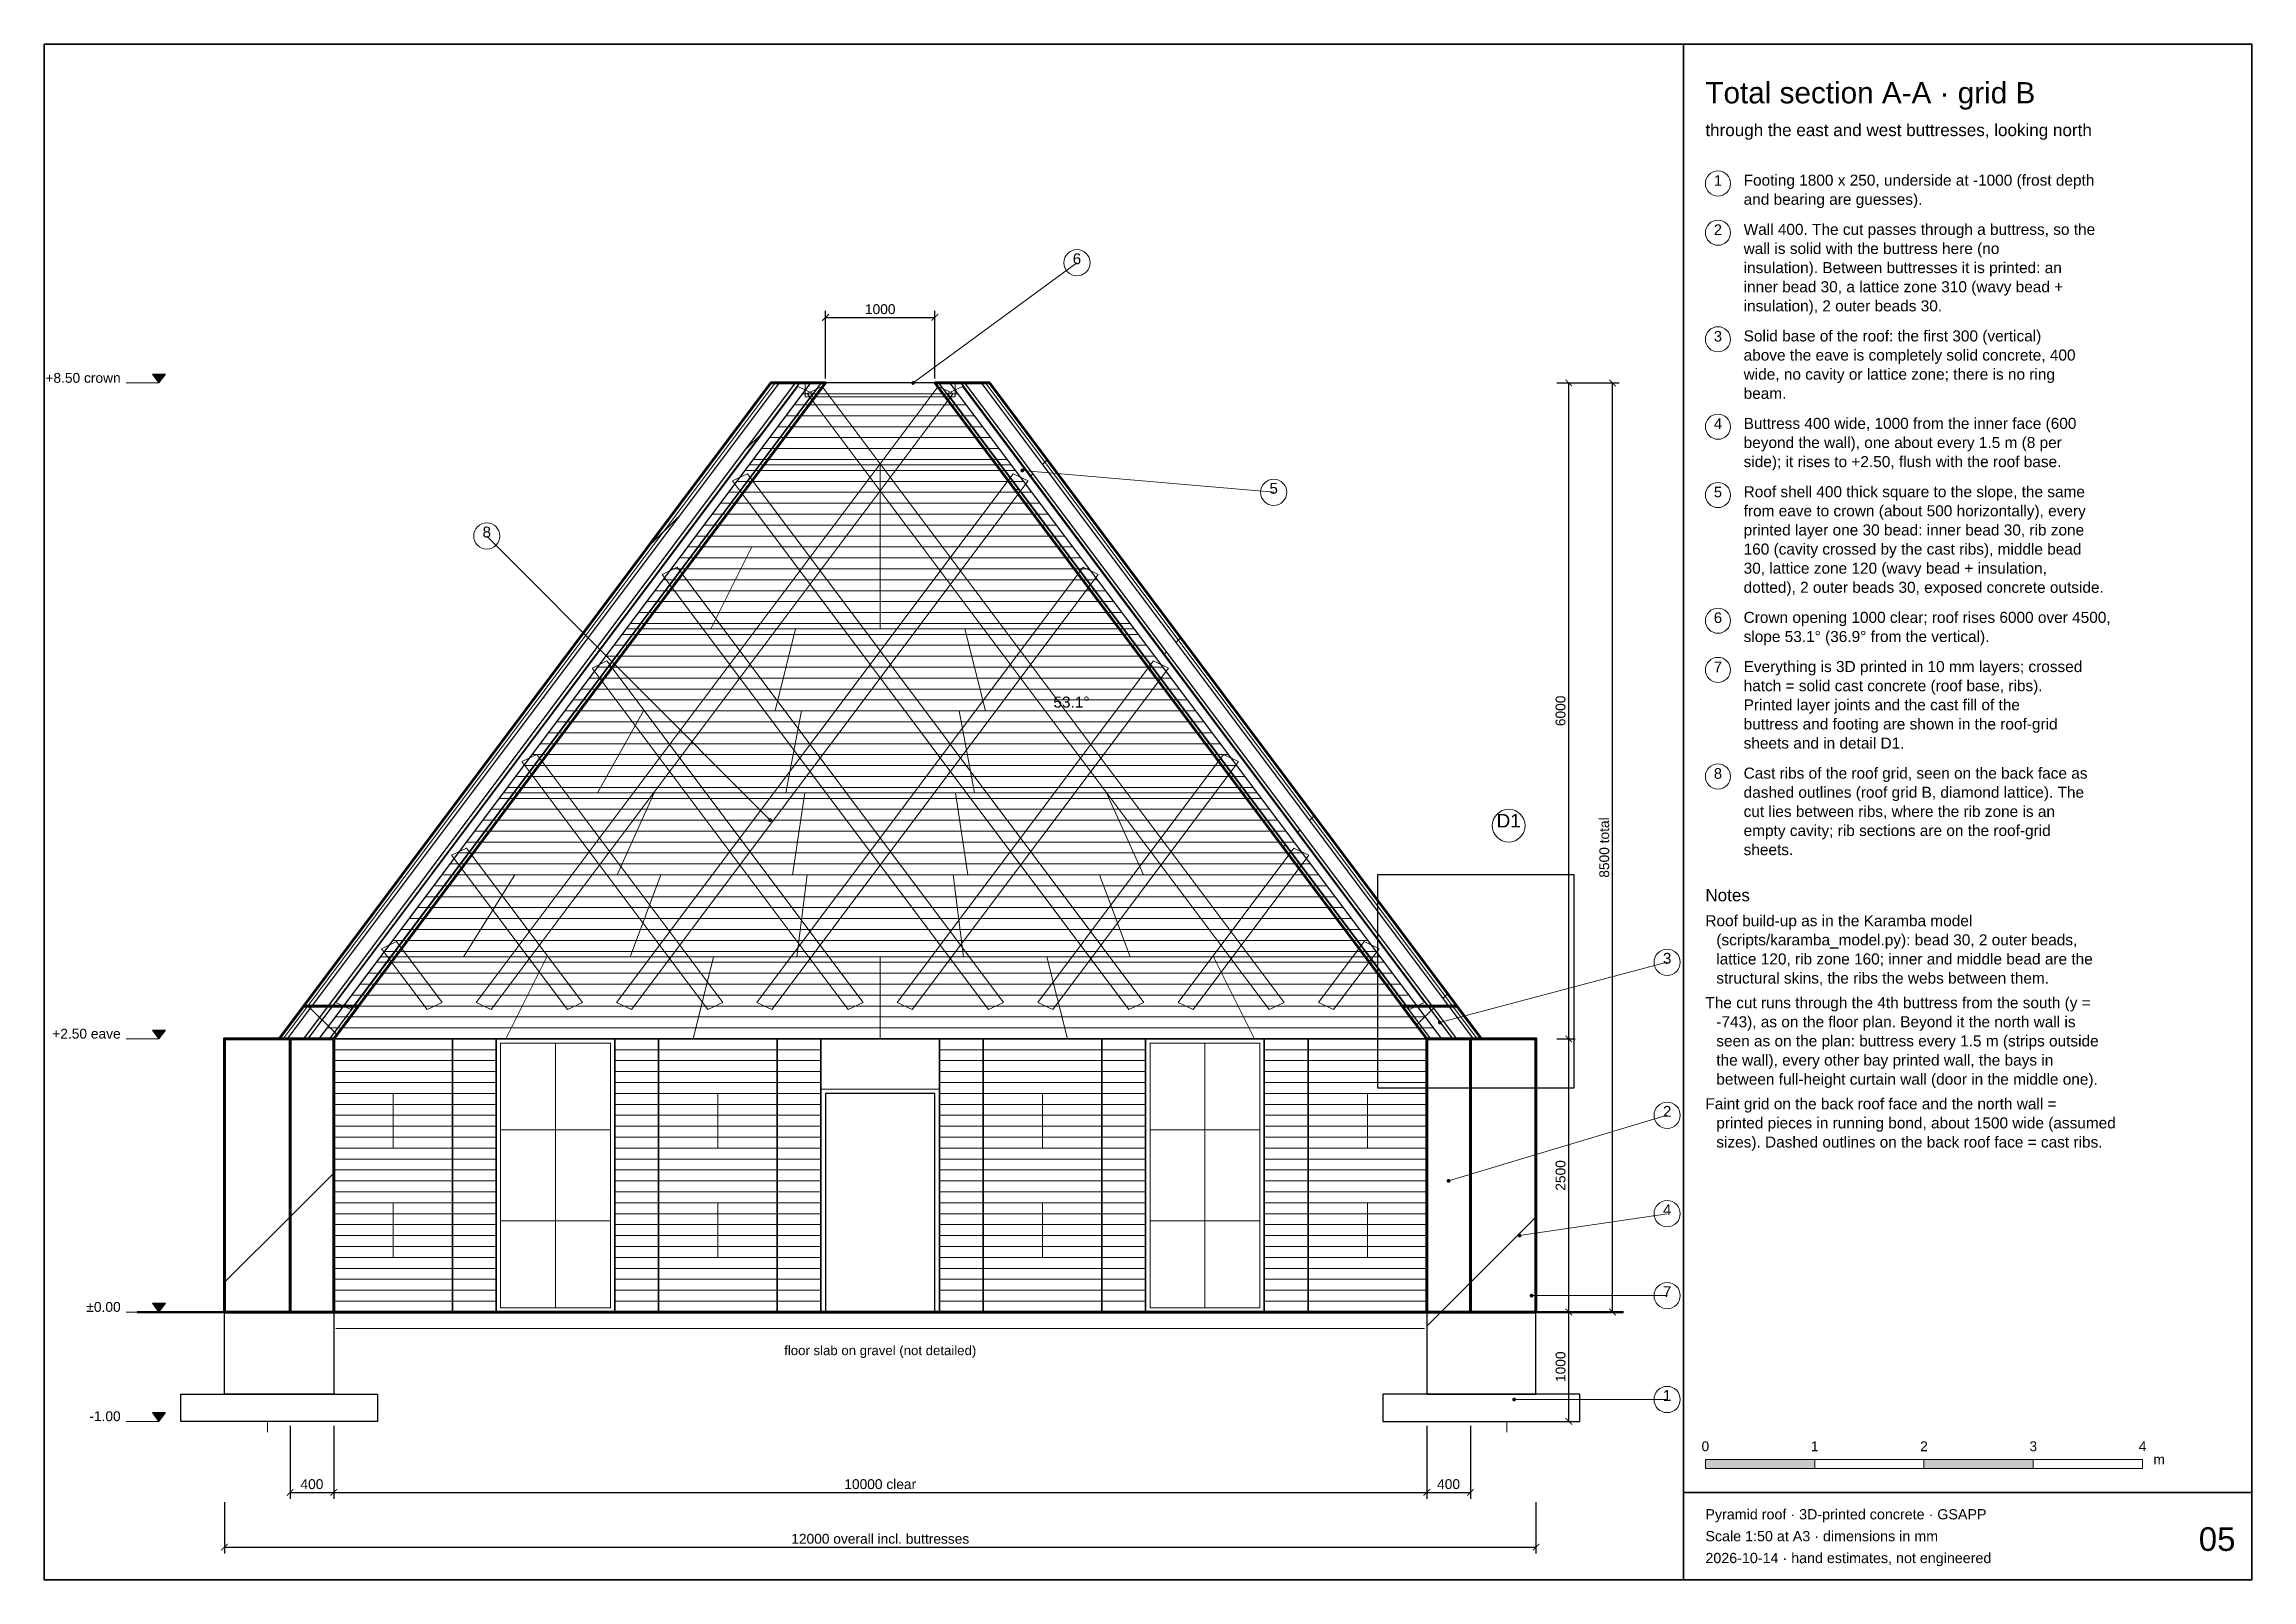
# Paper-space layout '05 section-AA-grid-B' of a CAD drawing. Header units: millimetres. Extents: x 8 to 412, y 8 to 289.
# The model-space entities are those that its viewports show. They can reach past a viewport. Long polylines and large blocks are cut down to what shows.
import ezdxf
from ezdxf.enums import TextEntityAlignment as Align

# ---------------------------------------------------------------- set-up
doc = ezdxf.new("R2010")
doc.units = ezdxf.units.MM
doc.linetypes.add('DASHED', pattern=[1.524, 1.27, -0.254])
for name, color, linetype, lineweight in [('ANNOTATION', 4, 'CONTINUOUS', 18), ('BACKGROUND', 9, 'CONTINUOUS', 13), ('DIMS', 3, 'CONTINUOUS', 18), ('HATCH-CAST', 7, 'CONTINUOUS', 9), ('HATCH-EARTH', 8, 'CONTINUOUS', 9), ('HATCH-INSULATION', 7, 'Continuous', 9), ('HATCH-PRINTED', 7, 'CONTINUOUS', 9), ('HIDDEN-AXIS', 8, 'DASHED', 18), ('LINES', 7, 'CONTINUOUS', 25), ('OUTLINE-CUT', 7, 'CONTINUOUS', 50), ('OUTLINE-FINE', 7, 'CONTINUOUS', 25), ('PRINT-LAYERS', 7, 'CONTINUOUS', 9), ('TEXT', 7, 'CONTINUOUS', 18), ('TITLEBLOCK', 7, 'CONTINUOUS', 18)]:
    doc.layers.add(name, color=color, linetype=linetype, lineweight=lineweight)
doc.styles.get("Standard").update_dxf_attribs({"font": 'arial.ttf'})
doc.dimstyles.new('PYR-1-50', dxfattribs={"dimscale": 50, "dimtxt": 1.8, "dimasz": 1.2, "dimexe": 1.2, "dimexo": 0.8, "dimgap": 0.6, "dimtad": 1, "dimdec": 0, "dimtxsty": 'Standard', "dimblk": 'ARCHTICK', "dimcen": 2.5, "dimclrd": 3, "dimclre": 3, "dimclrt": 7, "dimazin": 3, "dimtfac": 1, "dimtmove": 0, "dimatfit": 3})
pattern_1 = [(45, (0, 0), (-1425.35, 1425.35), [])]
pattern_2 = [(0, (0, 0), (442.913, 885.827), [0, -885.827])]
pattern_3 = [(45, (0, 0), (-1425.35, 1425.35), []), (135, (0, 0), (-1425.35, -1425.35), [])]

# ---------------------------------------------------------------- blocks, each defined once
blk = doc.blocks.new('_ARCHTICK')
at = {"color": 0, "linetype": 'BYBLOCK', "const_width": 0.15}
blk.add_lwpolyline([(-0.5, -0.5), (0.5, 0.5)], dxfattribs=at)

msp = doc.modelspace()

# ---------------------------------------------------------------- hatches: boundary and pattern name
at = {"layer": 'ANNOTATION', "ltscale": 50}
h = msp.add_hatch(color=7, dxfattribs=at)
h.dxf.hatch_style = 1
h.paths.add_polyline_path([(70446.9, 10857.9), (70506.9, 10937.9), (70386.9, 10937.9)])
h = msp.add_hatch(color=7, dxfattribs=at)
h.dxf.hatch_style = 1
edge = h.paths.add_edge_path()
edge.add_arc((77346.9, 10857.9), 17.5, 0, 360)
h = msp.add_hatch(color=7, dxfattribs=at)
h.dxf.hatch_style = 1
edge = h.paths.add_edge_path()
edge.add_arc((78346.9, 10057.9), 17.5, 0, 360)
h = msp.add_hatch(color=7, dxfattribs=at)
h.dxf.hatch_style = 1
edge = h.paths.add_edge_path()
edge.add_arc((76038.9, 6857.9), 17.5, 0, 360)
h = msp.add_hatch(color=7, dxfattribs=at)
h.dxf.hatch_style = 1
h.paths.add_polyline_path([(70446.9, 4857.9), (70506.9, 4937.9), (70386.9, 4937.9)])
h = msp.add_hatch(color=7, dxfattribs=at)
h.dxf.hatch_style = 1
edge = h.paths.add_edge_path()
edge.add_arc((82166.9, 5007.9), 17.5, 0, 360)
h = msp.add_hatch(color=7, dxfattribs=at)
h.dxf.hatch_style = 1
edge = h.paths.add_edge_path()
edge.add_arc((82246.9, 3557.9), 17.5, 0, 360)
h = msp.add_hatch(color=7, dxfattribs=at)
h.dxf.hatch_style = 1
edge = h.paths.add_edge_path()
edge.add_arc((82896.9, 3057.9), 17.5, 0, 360)
h = msp.add_hatch(color=7, dxfattribs=at)
h.dxf.hatch_style = 1
h.paths.add_polyline_path([(70446.9, 2357.9), (70506.9, 2437.9), (70386.9, 2437.9)])
h = msp.add_hatch(color=7, dxfattribs=at)
h.dxf.hatch_style = 1
edge = h.paths.add_edge_path()
edge.add_arc((83006.9, 2507.9), 17.5, 0, 360)
h = msp.add_hatch(color=7, dxfattribs=at)
h.dxf.hatch_style = 1
h.paths.add_polyline_path([(70446.9, 1357.9), (70506.9, 1437.9), (70386.9, 1437.9)])
h = msp.add_hatch(color=7, dxfattribs=at)
h.dxf.hatch_style = 1
edge = h.paths.add_edge_path()
edge.add_arc((82846.9, 1557.9), 17.5, 0, 360)
at = {"layer": 'HATCH-CAST', "ltscale": 50}
h = msp.add_hatch(dxfattribs=at)
h.set_pattern_fill('ANSI37', scale=25.19685)
h.set_pattern_definition(pattern_3)
h.paths.add_polyline_path([(72046.9, 4857.9), (71546.9, 4857.9), (71771.9, 5157.9), (72271.9, 5157.9)])
h = msp.add_hatch(dxfattribs=at)
h.set_pattern_fill('ANSI37', scale=25.19685)
h.set_pattern_definition(pattern_3)
h.paths.add_polyline_path([(82321.9, 5157.9), (82546.9, 4857.9), (82046.9, 4857.9), (81821.9, 5157.9)])
at = {"layer": 'HATCH-EARTH', "ltscale": 50}
h = msp.add_hatch(dxfattribs=at)
h.set_pattern_fill('EARTH', scale=37.795276)
h.set_pattern_definition([(0, (0, 0), (9070.9, 9070.9), [9070.9, -9070.9]), (0, (0, 3402), (9070.9, 9070.9), [9070.9, -9070.9]), (0, (0, 6803), (9070.9, 9070.9), [9070.9, -9070.9]), (90, (1134, 7937), (-9070.9, 9070.9), [9070.9, -9070.9]), (90, (4535, 7937), (-9070.9, 9070.9), [9070.9, -9070.9]), (90, (7937, 7937), (-9070.9, 9070.9), [9070.9, -9070.9])])
h.paths.add_polyline_path([(72446.9, 1607.9), (72046.9, 1607.9), (72046.9, 2357.9), (73132.6, 2357.9), (73532.6, 2357.9), (74618.3, 2357.9), (75018.3, 2357.9), (76104, 2357.9), (76504, 2357.9), (76546.9, 2357.9), (77546.9, 2357.9), (77589.7, 2357.9), (77989.7, 2357.9), (79075.5, 2357.9), (79475.5, 2357.9), (80561.2, 2357.9), (80961.2, 2357.9), (82046.9, 2357.9), (82046.9, 1607.9), (81646.9, 1607.9), (81646.9, 1357.9), (83446.9, 1357.9), (83446.9, 1607.9), (83046.9, 1607.9), (83046.9, 2357.9), (83846.9, 2357.9), (83846.9, 1257.9), (70246.9, 1257.9), (70246.9, 2357.9), (71046.9, 2357.9), (71046.9, 1607.9), (70646.9, 1607.9), (70646.9, 1357.9), (72446.9, 1357.9)])
at = {"layer": 'HATCH-INSULATION', "ltscale": 50}
h = msp.add_hatch(dxfattribs=at)
h.set_pattern_fill('DOTS', scale=23.622047)
h.set_pattern_definition(pattern_2)
h.paths.add_polyline_path([(76121.9, 10857.9), (76271.9, 10857.9), (71996.9, 5157.9), (71846.9, 5157.9)])
h = msp.add_hatch(dxfattribs=at)
h.set_pattern_fill('DOTS', scale=23.622047)
h.set_pattern_definition(pattern_2)
h.paths.add_polyline_path([(82246.9, 5157.9), (82096.9, 5157.9), (77821.9, 10857.9), (77971.9, 10857.9)])
at = {"layer": 'HATCH-PRINTED', "ltscale": 50}
h = msp.add_hatch(dxfattribs=at)
h.set_pattern_fill('ANSI31', scale=25.19685)
h.set_pattern_definition(pattern_1)
h.paths.add_polyline_path([(76121.9, 10857.9), (71846.9, 5157.9), (71771.9, 5157.9), (76046.9, 10857.9)])
h = msp.add_hatch(dxfattribs=at)
h.set_pattern_fill('ANSI31', scale=25.19685)
h.set_pattern_definition(pattern_1)
h.paths.add_polyline_path([(72034.4, 5157.9), (71996.9, 5157.9), (76271.9, 10857.9), (76309.4, 10857.9)])
h = msp.add_hatch(dxfattribs=at)
h.set_pattern_fill('ANSI31', scale=25.19685)
h.set_pattern_definition(pattern_1)
h.paths.add_polyline_path([(76509.4, 10857.9), (76546.9, 10857.9), (72271.9, 5157.9), (72234.4, 5157.9)])
h = msp.add_hatch(dxfattribs=at)
h.set_pattern_fill('ANSI31', scale=25.19685)
h.set_pattern_definition(pattern_1)
h.paths.add_polyline_path([(81859.4, 5157.9), (81821.9, 5157.9), (77546.9, 10857.9), (77584.4, 10857.9)])
h = msp.add_hatch(dxfattribs=at)
h.set_pattern_fill('ANSI31', scale=25.19685)
h.set_pattern_definition(pattern_1)
h.paths.add_polyline_path([(82096.9, 5157.9), (82059.4, 5157.9), (77784.4, 10857.9), (77821.9, 10857.9)])
h = msp.add_hatch(dxfattribs=at)
h.set_pattern_fill('ANSI31', scale=25.19685)
h.set_pattern_definition(pattern_1)
h.paths.add_polyline_path([(77971.9, 10857.9), (78046.9, 10857.9), (82321.9, 5157.9), (82246.9, 5157.9)])
h = msp.add_hatch(dxfattribs=at)
h.set_pattern_fill('ANSI31', scale=25.19685)
h.set_pattern_definition(pattern_1)
h.paths.add_polyline_path([(71046.9, 4857.9), (71546.9, 4857.9), (71621.9, 4857.9), (71646.9, 4857.9), (71646.9, 2357.9), (71046.9, 2357.9)])
h = msp.add_hatch(dxfattribs=at)
h.set_pattern_fill('ANSI31', scale=25.19685)
h.set_pattern_definition(pattern_1)
h.paths.add_polyline_path([(72046.9, 4857.9), (72046.9, 2357.9), (71646.9, 2357.9), (71646.9, 4857.9), (71771.9, 4857.9), (71809.4, 4857.9), (72009.4, 4857.9)])
h = msp.add_hatch(dxfattribs=at)
h.set_pattern_fill('ANSI31', scale=25.19685)
h.set_pattern_definition(pattern_1)
h.paths.add_polyline_path([(82084.4, 4857.9), (82284.4, 4857.9), (82321.9, 4857.9), (82446.9, 4857.9), (82446.9, 2357.9), (82046.9, 2357.9), (82046.9, 4857.9)])
h = msp.add_hatch(dxfattribs=at)
h.set_pattern_fill('ANSI31', scale=25.19685)
h.set_pattern_definition(pattern_1)
h.paths.add_polyline_path([(82446.9, 2357.9), (82446.9, 4857.9), (82471.9, 4857.9), (82546.9, 4857.9), (83046.9, 4857.9), (83046.9, 2357.9)])
h = msp.add_hatch(dxfattribs=at)
h.set_pattern_fill('ANSI31', scale=25.19685)
h.set_pattern_definition(pattern_1)
h.paths.add_polyline_path([(71646.9, 2357.9), (72046.9, 2357.9), (72046.9, 1607.9), (71046.9, 1607.9), (71046.9, 2357.9)])
h = msp.add_hatch(dxfattribs=at)
h.set_pattern_fill('ANSI31', scale=25.19685)
h.set_pattern_definition(pattern_1)
h.paths.add_polyline_path([(82046.9, 1607.9), (82046.9, 2357.9), (82446.9, 2357.9), (83046.9, 2357.9), (83046.9, 1607.9)])
h = msp.add_hatch(dxfattribs=at)
h.set_pattern_fill('ANSI31', scale=25.19685)
h.set_pattern_definition(pattern_1)
h.paths.add_polyline_path([(72446.9, 1607.9), (72446.9, 1357.9), (70646.9, 1357.9), (70646.9, 1607.9), (71046.9, 1607.9), (72046.9, 1607.9)])
h = msp.add_hatch(dxfattribs=at)
h.set_pattern_fill('ANSI31', scale=25.19685)
h.set_pattern_definition(pattern_1)
h.paths.add_polyline_path([(83446.9, 1607.9), (83446.9, 1357.9), (81646.9, 1357.9), (81646.9, 1607.9), (82046.9, 1607.9), (83046.9, 1607.9)])

# ---------------------------------------------------------------- linework, layer by layer
at = {"layer": 'ANNOTATION', "lineweight": 20, "ltscale": 50}
for points in [[(78846.9, 11957.9), (77346.9, 10857.9)], [(70446.9, 10857.9), (70146.9, 10857.9)], [(80646.9, 9857.9), (78346.9, 10057.9)], [(73446.9, 9457.9), (76038.9, 6857.9)], [(84246.9, 5557.9), (82166.9, 5007.9)], [(70446.9, 4857.9), (70146.9, 4857.9)], [(84246.9, 4157.9), (82246.9, 3557.9)], [(84246.9, 3257.9), (82896.9, 3057.9)], [(84246.9, 2507.9), (83006.9, 2507.9)], [(70446.9, 2357.9), (70146.9, 2357.9)], [(84246.9, 1557.9), (82846.9, 1557.9)], [(70446.9, 1357.9), (70146.9, 1357.9)]]:
    msp.add_lwpolyline(points, dxfattribs=at)
at = {"layer": 'ANNOTATION', "lineweight": 9, "ltscale": 50}
for points in [[(70446.9, 10857.9), (70506.9, 10937.9), (70386.9, 10937.9)], [(70446.9, 4857.9), (70506.9, 4937.9), (70386.9, 4937.9)], [(70446.9, 2357.9), (70506.9, 2437.9), (70386.9, 2437.9)], [(70446.9, 1357.9), (70506.9, 1437.9), (70386.9, 1437.9)]]:
    msp.add_lwpolyline(points, close=True, dxfattribs=at)
at = {"layer": 'ANNOTATION', "lineweight": 18, "ltscale": 50}
for centre, radius in [((78846.9, 11957.9), 120), ((80646.9, 9857.9), 120), ((73446.9, 9457.9), 120), ((82796.9, 6807.9), 150), ((84246.9, 5557.9), 120), ((84246.9, 4157.9), 120), ((84246.9, 3257.9), 120), ((84246.9, 2507.9), 120), ((84246.9, 1557.9), 120)]:
    msp.add_circle(centre, radius, dxfattribs=at)
at = {"layer": 'BACKGROUND', "lineweight": 20, "ltscale": 50}
for points in [[(74075.5, 2397.9), (74075.5, 4817.9)], [(80018.3, 2397.9), (80018.3, 4817.9)]]:
    msp.add_lwpolyline(points, dxfattribs=at)
at = {"layer": 'BACKGROUND', "lineweight": 15, "ltscale": 50}
for points in [[(73572.6, 4024.6), (74578.3, 4024.6)], [(79515.5, 4024.6), (80521.2, 4024.6)], [(73572.6, 3191.2), (74578.3, 3191.2)], [(79515.5, 3191.2), (80521.2, 3191.2)]]:
    msp.add_lwpolyline(points, dxfattribs=at)
at = {"layer": 'HIDDEN-AXIS', "linetype": 'DASHED', "lineweight": 20, "ltscale": 50}
for points in [[(72065.8, 5190.8), (76292.8, 10826.8), (76430, 10761), (72203, 5125), (72065.8, 5190.8)], [(73350.2, 5190.8), (77577.2, 10826.8), (77714.4, 10761), (73487.4, 5125), (73350.2, 5190.8)], [(76361.4, 10729.9), (77732.4, 10729.9), (77732.4, 10857.9), (76361.4, 10857.9), (76361.4, 10729.9)], [(80606.4, 5125), (76379.4, 10761), (76516.6, 10826.8), (80743.6, 5190.8), (80606.4, 5125)], [(81890.8, 5125), (77663.8, 10761), (77801, 10826.8), (82028, 5190.8), (81890.8, 5125)], [(74634.6, 5190.8), (78262.7, 10028.3), (78399.9, 9962.5), (74771.7, 5125), (74634.6, 5190.8)], [(79322.1, 5125), (75693.9, 9962.5), (75831.1, 10028.3), (79459.2, 5190.8), (79322.1, 5125)], [(78037.7, 5125), (75051.7, 9106.2), (75188.9, 9172.1), (78174.9, 5190.8), (78037.7, 5125)], [(75918.9, 5190.8), (78904.9, 9172.1), (79042.1, 9106.2), (76056.1, 5125), (75918.9, 5190.8)], [(76753.3, 5125), (74409.6, 8250), (74546.7, 8315.8), (76890.5, 5190.8), (76753.3, 5125)], [(77203.3, 5190.8), (79547.1, 8315.8), (79684.2, 8250), (77340.5, 5125), (77203.3, 5190.8)], [(75468.9, 5125), (73767.4, 7393.7), (73904.6, 7459.6), (75606.1, 5190.8), (75468.9, 5125)], [(78487.7, 5190.8), (80189.2, 7459.6), (80326.4, 7393.7), (78624.9, 5125), (78487.7, 5190.8)], [(74184.6, 5125), (73125.2, 6537.5), (73262.4, 6603.3), (74321.7, 5190.8), (74184.6, 5125)], [(79772.1, 5190.8), (80831.4, 6603.3), (80968.6, 6537.5), (79909.2, 5125), (79772.1, 5190.8)], [(72900.2, 5125), (72483, 5681.2), (72620.2, 5747.1), (73037.4, 5190.8), (72900.2, 5125)], [(81056.4, 5190.8), (81473.6, 5747.1), (81610.8, 5681.2), (81193.6, 5125), (81056.4, 5190.8)], [(71909.4, 4857.9), (82184.4, 4857.9), (81959.4, 5157.9), (72134.4, 5157.9), (71909.4, 4857.9)], [(72066.9, 2207.9), (82026.9, 2207.9)]]:
    msp.add_lwpolyline(points, dxfattribs=at)
at = {"layer": 'HIDDEN-AXIS', "linetype": 'DASHED', "lineweight": 9, "ltscale": 50}
for points in [[(75846.9, 10107.9), (78246.9, 10107.9)], [(77046.9, 9357.9), (77046.9, 10107.9)], [(75284.4, 9357.9), (78809.4, 9357.9)], [(75496.9, 8607.9), (75871.9, 9357.9)], [(77046.9, 8607.9), (77046.9, 9357.9)], [(74721.9, 8607.9), (79371.9, 8607.9)], [(76084.4, 7857.9), (76271.9, 8607.9)], [(78009.4, 7857.9), (77821.9, 8607.9)], [(74159.4, 7857.9), (79934.4, 7857.9)], [(74459.4, 7107.9), (74881.3, 7857.9)], [(76184.4, 7107.9), (76325, 7857.9)], [(77909.4, 7107.9), (77768.8, 7857.9)], [(73596.9, 7107.9), (80496.9, 7107.9)], [(74639.4, 6357.9), (74976.9, 7107.9)], [(76244.4, 6357.9), (76356.9, 7107.9)], [(77849.4, 6357.9), (77736.9, 7107.9)], [(79454.4, 6357.9), (79116.9, 7107.9)], [(73034.4, 6357.9), (81059.4, 6357.9)], [(73234.4, 5607.9), (73703.1, 6357.9)], [(74759.4, 5607.9), (75040.7, 6357.9)], [(76284.4, 5607.9), (76378.2, 6357.9)], [(77809.4, 5607.9), (77715.7, 6357.9)], [(79334.4, 5607.9), (79053.1, 6357.9)], [(72471.9, 5607.9), (81621.9, 5607.9)], [(73621.9, 4857.9), (73996.9, 5607.9)], [(75334.4, 4857.9), (75521.9, 5607.9)], [(77046.9, 4857.9), (77046.9, 5607.9)], [(78759.4, 4857.9), (78571.9, 5607.9)], [(80471.9, 4857.9), (80096.9, 5607.9)], [(72046.9, 4357.9), (73132.6, 4357.9)], [(72589.8, 3857.9), (72589.8, 4357.9)], [(75018.3, 4357.9), (76104, 4357.9)], [(75561.2, 3857.9), (75561.2, 4357.9)], [(77989.8, 4357.9), (79075.5, 4357.9)], [(78532.6, 3857.9), (78532.6, 4357.9)], [(80961.2, 4357.9), (82046.9, 4357.9)], [(81504, 3857.9), (81504, 4357.9)], [(72046.9, 3857.9), (73132.6, 3857.9)], [(75018.3, 3857.9), (76104, 3857.9)], [(77989.8, 3857.9), (79075.5, 3857.9)], [(80961.2, 3857.9), (82046.9, 3857.9)], [(72046.9, 3357.9), (73132.6, 3357.9)], [(72589.8, 2857.9), (72589.8, 3357.9)], [(75018.3, 3357.9), (76104, 3357.9)], [(75561.2, 2857.9), (75561.2, 3357.9)], [(77989.8, 3357.9), (79075.5, 3357.9)], [(78532.6, 2857.9), (78532.6, 3357.9)], [(80961.2, 3357.9), (82046.9, 3357.9)], [(81504, 2857.9), (81504, 3357.9)], [(72046.9, 2857.9), (73132.6, 2857.9)], [(75018.3, 2857.9), (76104, 2857.9)], [(77989.8, 2857.9), (79075.5, 2857.9)], [(80961.2, 2857.9), (82046.9, 2857.9)]]:
    msp.add_lwpolyline(points, dxfattribs=at)
at = {"layer": 'HIDDEN-AXIS', "linetype": 'DASHED', "lineweight": 25, "ltscale": 50}
msp.add_lwpolyline([(81596.9, 4407.9), (83396.9, 4407.9), (83396.9, 6357.9), (81596.9, 6357.9), (81596.9, 4407.9)], dxfattribs=at)
at = {"layer": 'LINES', "lineweight": 9, "ltscale": 50}
for points in [[(71584.4, 4857.9), (76084.4, 10857.9)], [(82509.4, 4857.9), (78009.4, 10857.9)]]:
    msp.add_lwpolyline(points, dxfattribs=at)
at = {"layer": 'LINES', "lineweight": 0, "ltscale": 50}
msp.add_lwpolyline([(82046.9, 4857.9), (77546.9, 10857.9)], dxfattribs=at)
at = {"layer": 'LINES', "lineweight": 25, "ltscale": 50}
for points in [[(72046.9, 4857.9), (71546.9, 4857.9)], [(82046.9, 4857.9), (82546.9, 4857.9)]]:
    msp.add_lwpolyline(points, dxfattribs=at)
at = {"layer": 'LINES', "lineweight": 60, "ltscale": 50}
for points in [[(72046.9, 2357.9), (72046.9, 4857.9)], [(82046.9, 2357.9), (82046.9, 4857.9)], [(72046.9, 2357.9), (82046.9, 2357.9)]]:
    msp.add_lwpolyline(points, dxfattribs=at)
at = {"layer": 'LINES', "lineweight": 50, "ltscale": 50}
msp.add_lwpolyline([(70246.9, 2357.9), (83846.9, 2357.9)], dxfattribs=at)
at = {"layer": 'OUTLINE-CUT', "lineweight": 70, "ltscale": 50}
for points in [[(72046.9, 4857.9), (76546.9, 10857.9), (76046.9, 10857.9), (71546.9, 4857.9)], [(82046.9, 4857.9), (77546.9, 10857.9), (78046.9, 10857.9), (82546.9, 4857.9)], [(71646.9, 2357.9), (71046.9, 2357.9), (71046.9, 4857.9), (71646.9, 4857.9)], [(72046.9, 2357.9), (71646.9, 2357.9), (71646.9, 4857.9), (72046.9, 4857.9)], [(82046.9, 2357.9), (82446.9, 2357.9), (82446.9, 4857.9), (82046.9, 4857.9)], [(82446.9, 2357.9), (83046.9, 2357.9), (83046.9, 4857.9), (82446.9, 4857.9)]]:
    msp.add_lwpolyline(points, close=True, dxfattribs=at)
at = {"layer": 'OUTLINE-CUT', "lineweight": 60, "ltscale": 50}
for points in [[(72046.9, 4857.9), (72271.9, 5157.9), (71771.9, 5157.9), (71546.9, 4857.9)], [(82046.9, 4857.9), (81821.9, 5157.9), (82321.9, 5157.9), (82546.9, 4857.9)]]:
    msp.add_lwpolyline(points, close=True, dxfattribs=at)
at = {"layer": 'OUTLINE-FINE', "lineweight": 25, "ltscale": 50}
for points in [[(71771.9, 4857.9), (76271.9, 10857.9), (76121.9, 10857.9), (71621.9, 4857.9)], [(72009.4, 4857.9), (76509.4, 10857.9), (76309.4, 10857.9), (71809.4, 4857.9)], [(82084.4, 4857.9), (77584.4, 10857.9), (77784.4, 10857.9), (82284.4, 4857.9)], [(82321.9, 4857.9), (77821.9, 10857.9), (77971.9, 10857.9), (82471.9, 4857.9)]]:
    msp.add_lwpolyline(points, close=True, dxfattribs=at)
at = {"layer": 'OUTLINE-FINE', "lineweight": 30, "ltscale": 50}
for points in [[(71909.4, 4857.9), (82184.4, 4857.9), (77684.4, 10857.9), (76409.4, 10857.9)], [(72046.9, 2357.9), (82046.9, 2357.9), (82046.9, 4857.9), (72046.9, 4857.9)], [(76546.9, 2357.9), (77546.9, 2357.9), (77546.9, 4357.9), (76546.9, 4357.9)], [(72046.9, 1607.9), (71046.9, 1607.9), (71046.9, 2357.9), (72046.9, 2357.9)], [(82046.9, 1607.9), (83046.9, 1607.9), (83046.9, 2357.9), (82046.9, 2357.9)], [(72446.9, 1357.9), (70646.9, 1357.9), (70646.9, 1607.9), (72446.9, 1607.9)], [(81646.9, 1357.9), (83446.9, 1357.9), (83446.9, 1607.9), (81646.9, 1607.9)]]:
    msp.add_lwpolyline(points, close=True, dxfattribs=at)
at = {"layer": 'OUTLINE-FINE', "lineweight": 35, "ltscale": 50}
for points in [[(73132.6, 2357.9), (73532.6, 2357.9), (73532.6, 4857.9), (73132.6, 4857.9)], [(73532.6, 2357.9), (74618.3, 2357.9), (74618.3, 4857.9), (73532.6, 4857.9)], [(74618.3, 2357.9), (75018.3, 2357.9), (75018.3, 4857.9), (74618.3, 4857.9)], [(76104, 2357.9), (76504, 2357.9), (76504, 4857.9), (76104, 4857.9)], [(77589.8, 2357.9), (77989.8, 2357.9), (77989.8, 4857.9), (77589.8, 4857.9)], [(79075.5, 2357.9), (79475.5, 2357.9), (79475.5, 4857.9), (79075.5, 4857.9)], [(79475.5, 2357.9), (80561.2, 2357.9), (80561.2, 4857.9), (79475.5, 4857.9)], [(80561.2, 2357.9), (80961.2, 2357.9), (80961.2, 4857.9), (80561.2, 4857.9)]]:
    msp.add_lwpolyline(points, close=True, dxfattribs=at)
at = {"layer": 'OUTLINE-FINE', "lineweight": 15, "ltscale": 50}
for points in [[(73572.6, 2397.9), (74578.3, 2397.9), (74578.3, 4817.9), (73572.6, 4817.9)], [(79515.5, 2397.9), (80521.2, 2397.9), (80521.2, 4817.9), (79515.5, 4817.9)], [(76506.9, 2357.9), (77586.9, 2357.9), (77586.9, 4397.9), (76506.9, 4397.9)]]:
    msp.add_lwpolyline(points, close=True, dxfattribs=at)
at = {"layer": 'PRINT-LAYERS', "lineweight": 5, "ltscale": 50}
for points in [[(76334.4, 10757.9), (77759.4, 10757.9)], [(76184.4, 10557.9), (77909.4, 10557.9)], [(76259.4, 10657.9), (77834.4, 10657.9)], [(76034.4, 10357.9), (78059.4, 10357.9)], [(76109.4, 10457.9), (77984.4, 10457.9)], [(75884.4, 10157.9), (78209.4, 10157.9)], [(75959.4, 10257.9), (78134.4, 10257.9)], [(75734.4, 9957.9), (78359.4, 9957.9)], [(75809.4, 10057.9), (78284.4, 10057.9)], [(75584.4, 9757.9), (78509.4, 9757.9)], [(75659.4, 9857.9), (78434.4, 9857.9)], [(75434.4, 9557.9), (78659.4, 9557.9)], [(75509.4, 9657.9), (78584.4, 9657.9)], [(75284.4, 9357.9), (78809.4, 9357.9)], [(75359.4, 9457.9), (78734.4, 9457.9)], [(75134.4, 9157.9), (78959.4, 9157.9)], [(75209.4, 9257.9), (78884.4, 9257.9)], [(74984.4, 8957.9), (79109.4, 8957.9)], [(75059.4, 9057.9), (79034.4, 9057.9)], [(74834.4, 8757.9), (79259.4, 8757.9)], [(74909.4, 8857.9), (79184.4, 8857.9)], [(74684.4, 8557.9), (79409.4, 8557.9)], [(74759.4, 8657.9), (79334.4, 8657.9)], [(74534.4, 8357.9), (79559.4, 8357.9)], [(74609.4, 8457.9), (79484.4, 8457.9)], [(74384.4, 8157.9), (79709.4, 8157.9)], [(74459.4, 8257.9), (79634.4, 8257.9)], [(74234.4, 7957.9), (79859.4, 7957.9)], [(74309.4, 8057.9), (79784.4, 8057.9)], [(74084.4, 7757.9), (80009.4, 7757.9)], [(74159.4, 7857.9), (79934.4, 7857.9)], [(73934.4, 7557.9), (80159.4, 7557.9)], [(74009.4, 7657.9), (80084.4, 7657.9)], [(73784.4, 7357.9), (80309.4, 7357.9)], [(73859.4, 7457.9), (80234.4, 7457.9)], [(73634.4, 7157.9), (80459.4, 7157.9)], [(73709.4, 7257.9), (80384.4, 7257.9)], [(73484.4, 6957.9), (80609.4, 6957.9)], [(73559.4, 7057.9), (80534.4, 7057.9)], [(73334.4, 6757.9), (80759.4, 6757.9)], [(73409.4, 6857.9), (80684.4, 6857.9)], [(73184.4, 6557.9), (80909.4, 6557.9)], [(73259.4, 6657.9), (80834.4, 6657.9)], [(73034.4, 6357.9), (81059.4, 6357.9)], [(73109.4, 6457.9), (80984.4, 6457.9)], [(72884.4, 6157.9), (81209.4, 6157.9)], [(72959.4, 6257.9), (81134.4, 6257.9)], [(72734.4, 5957.9), (81359.4, 5957.9)], [(72809.4, 6057.9), (81284.4, 6057.9)], [(72509.4, 5657.9), (81584.4, 5657.9)], [(72584.4, 5757.9), (81509.4, 5757.9)], [(72659.4, 5857.9), (81434.4, 5857.9)], [(72359.4, 5457.9), (81734.4, 5457.9)], [(72434.4, 5557.9), (81659.4, 5557.9)], [(72209.4, 5257.9), (81884.4, 5257.9)], [(72284.4, 5357.9), (81809.4, 5357.9)], [(72059.4, 5057.9), (82034.4, 5057.9)], [(72134.4, 5157.9), (81959.4, 5157.9)], [(71984.4, 4957.9), (82109.4, 4957.9)], [(72046.9, 4757.9), (73132.6, 4757.9)], [(72046.9, 4657.9), (73132.6, 4657.9)], [(73132.6, 4757.9), (73532.6, 4757.9)], [(73132.6, 4657.9), (73532.6, 4657.9)], [(74618.3, 4757.9), (75018.3, 4757.9)], [(74618.3, 4657.9), (75018.3, 4657.9)], [(75018.3, 4757.9), (76104, 4757.9)], [(75018.3, 4657.9), (76104, 4657.9)], [(76104, 4757.9), (76504, 4757.9)], [(76104, 4657.9), (76504, 4657.9)], [(77589.8, 4757.9), (77989.8, 4757.9)], [(77589.8, 4657.9), (77989.8, 4657.9)], [(77989.8, 4757.9), (79075.5, 4757.9)], [(77989.8, 4657.9), (79075.5, 4657.9)], [(79075.5, 4757.9), (79475.5, 4757.9)], [(79075.5, 4657.9), (79475.5, 4657.9)], [(80561.2, 4757.9), (80961.2, 4757.9)], [(80561.2, 4657.9), (80961.2, 4657.9)], [(80961.2, 4757.9), (82046.9, 4757.9)], [(80961.2, 4657.9), (82046.9, 4657.9)], [(72046.9, 4557.9), (73132.6, 4557.9)], [(72046.9, 4457.9), (73132.6, 4457.9)], [(73132.6, 4557.9), (73532.6, 4557.9)], [(73132.6, 4457.9), (73532.6, 4457.9)], [(74618.3, 4557.9), (75018.3, 4557.9)], [(74618.3, 4457.9), (75018.3, 4457.9)], [(75018.3, 4557.9), (76104, 4557.9)], [(75018.3, 4457.9), (76104, 4457.9)], [(76104, 4557.9), (76504, 4557.9)], [(76104, 4457.9), (76504, 4457.9)], [(77589.8, 4557.9), (77989.8, 4557.9)], [(77589.8, 4457.9), (77989.8, 4457.9)], [(77989.8, 4557.9), (79075.5, 4557.9)], [(77989.8, 4457.9), (79075.5, 4457.9)], [(79075.5, 4557.9), (79475.5, 4557.9)], [(79075.5, 4457.9), (79475.5, 4457.9)], [(80561.2, 4557.9), (80961.2, 4557.9)], [(80561.2, 4457.9), (80961.2, 4457.9)], [(80961.2, 4557.9), (82046.9, 4557.9)], [(80961.2, 4457.9), (82046.9, 4457.9)], [(72046.9, 4357.9), (73132.6, 4357.9)], [(72046.9, 4257.9), (73132.6, 4257.9)], [(73132.6, 4357.9), (73532.6, 4357.9)], [(73132.6, 4257.9), (73532.6, 4257.9)], [(74618.3, 4357.9), (75018.3, 4357.9)], [(74618.3, 4257.9), (75018.3, 4257.9)], [(75018.3, 4357.9), (76104, 4357.9)], [(75018.3, 4257.9), (76104, 4257.9)], [(76104, 4357.9), (76504, 4357.9)], [(76104, 4257.9), (76504, 4257.9)], [(77589.8, 4357.9), (77989.8, 4357.9)], [(77589.8, 4257.9), (77989.8, 4257.9)], [(77989.8, 4357.9), (79075.5, 4357.9)], [(77989.8, 4257.9), (79075.5, 4257.9)], [(79075.5, 4357.9), (79475.5, 4357.9)], [(79075.5, 4257.9), (79475.5, 4257.9)], [(80561.2, 4357.9), (80961.2, 4357.9)], [(80561.2, 4257.9), (80961.2, 4257.9)], [(80961.2, 4357.9), (82046.9, 4357.9)], [(80961.2, 4257.9), (82046.9, 4257.9)], [(72046.9, 4157.9), (73132.6, 4157.9)], [(72046.9, 4057.9), (73132.6, 4057.9)], [(73132.6, 4157.9), (73532.6, 4157.9)], [(73132.6, 4057.9), (73532.6, 4057.9)], [(74618.3, 4157.9), (75018.3, 4157.9)], [(74618.3, 4057.9), (75018.3, 4057.9)], [(75018.3, 4157.9), (76104, 4157.9)], [(75018.3, 4057.9), (76104, 4057.9)], [(76104, 4157.9), (76504, 4157.9)], [(76104, 4057.9), (76504, 4057.9)], [(77589.8, 4157.9), (77989.8, 4157.9)], [(77589.8, 4057.9), (77989.8, 4057.9)], [(77989.8, 4157.9), (79075.5, 4157.9)], [(77989.8, 4057.9), (79075.5, 4057.9)], [(79075.5, 4157.9), (79475.5, 4157.9)], [(79075.5, 4057.9), (79475.5, 4057.9)], [(80561.2, 4157.9), (80961.2, 4157.9)], [(80561.2, 4057.9), (80961.2, 4057.9)], [(80961.2, 4157.9), (82046.9, 4157.9)], [(80961.2, 4057.9), (82046.9, 4057.9)], [(72046.9, 3957.9), (73132.6, 3957.9)], [(72046.9, 3857.9), (73132.6, 3857.9)], [(73132.6, 3957.9), (73532.6, 3957.9)], [(73132.6, 3857.9), (73532.6, 3857.9)], [(74618.3, 3957.9), (75018.3, 3957.9)], [(74618.3, 3857.9), (75018.3, 3857.9)], [(75018.3, 3957.9), (76104, 3957.9)], [(75018.3, 3857.9), (76104, 3857.9)], [(76104, 3957.9), (76504, 3957.9)], [(76104, 3857.9), (76504, 3857.9)], [(77589.8, 3957.9), (77989.8, 3957.9)], [(77589.8, 3857.9), (77989.8, 3857.9)], [(77989.8, 3957.9), (79075.5, 3957.9)], [(77989.8, 3857.9), (79075.5, 3857.9)], [(79075.5, 3957.9), (79475.5, 3957.9)], [(79075.5, 3857.9), (79475.5, 3857.9)], [(80561.2, 3957.9), (80961.2, 3957.9)], [(80561.2, 3857.9), (80961.2, 3857.9)], [(80961.2, 3957.9), (82046.9, 3957.9)], [(80961.2, 3857.9), (82046.9, 3857.9)], [(72046.9, 3757.9), (73132.6, 3757.9)], [(72046.9, 3657.9), (73132.6, 3657.9)], [(73132.6, 3757.9), (73532.6, 3757.9)], [(73132.6, 3657.9), (73532.6, 3657.9)], [(74618.3, 3757.9), (75018.3, 3757.9)], [(74618.3, 3657.9), (75018.3, 3657.9)], [(75018.3, 3757.9), (76104, 3757.9)], [(75018.3, 3657.9), (76104, 3657.9)], [(76104, 3757.9), (76504, 3757.9)], [(76104, 3657.9), (76504, 3657.9)], [(77589.8, 3757.9), (77989.8, 3757.9)], [(77589.8, 3657.9), (77989.8, 3657.9)], [(77989.8, 3757.9), (79075.5, 3757.9)], [(77989.8, 3657.9), (79075.5, 3657.9)], [(79075.5, 3757.9), (79475.5, 3757.9)], [(79075.5, 3657.9), (79475.5, 3657.9)], [(80561.2, 3757.9), (80961.2, 3757.9)], [(80561.2, 3657.9), (80961.2, 3657.9)], [(80961.2, 3757.9), (82046.9, 3757.9)], [(80961.2, 3657.9), (82046.9, 3657.9)], [(72046.9, 3557.9), (73132.6, 3557.9)], [(72046.9, 3457.9), (73132.6, 3457.9)], [(73132.6, 3557.9), (73532.6, 3557.9)], [(73132.6, 3457.9), (73532.6, 3457.9)], [(74618.3, 3557.9), (75018.3, 3557.9)], [(74618.3, 3457.9), (75018.3, 3457.9)], [(75018.3, 3557.9), (76104, 3557.9)], [(75018.3, 3457.9), (76104, 3457.9)], [(76104, 3557.9), (76504, 3557.9)], [(76104, 3457.9), (76504, 3457.9)], [(77589.8, 3557.9), (77989.8, 3557.9)], [(77589.8, 3457.9), (77989.8, 3457.9)], [(77989.8, 3557.9), (79075.5, 3557.9)], [(77989.8, 3457.9), (79075.5, 3457.9)], [(79075.5, 3557.9), (79475.5, 3557.9)], [(79075.5, 3457.9), (79475.5, 3457.9)], [(80561.2, 3557.9), (80961.2, 3557.9)], [(80561.2, 3457.9), (80961.2, 3457.9)], [(80961.2, 3557.9), (82046.9, 3557.9)], [(80961.2, 3457.9), (82046.9, 3457.9)], [(72046.9, 3357.9), (73132.6, 3357.9)], [(72046.9, 3257.9), (73132.6, 3257.9)], [(73132.6, 3357.9), (73532.6, 3357.9)], [(73132.6, 3257.9), (73532.6, 3257.9)], [(74618.3, 3357.9), (75018.3, 3357.9)], [(74618.3, 3257.9), (75018.3, 3257.9)], [(75018.3, 3357.9), (76104, 3357.9)], [(75018.3, 3257.9), (76104, 3257.9)], [(76104, 3357.9), (76504, 3357.9)], [(76104, 3257.9), (76504, 3257.9)], [(77589.8, 3357.9), (77989.8, 3357.9)], [(77589.8, 3257.9), (77989.8, 3257.9)], [(77989.8, 3357.9), (79075.5, 3357.9)], [(77989.8, 3257.9), (79075.5, 3257.9)], [(79075.5, 3357.9), (79475.5, 3357.9)], [(79075.5, 3257.9), (79475.5, 3257.9)], [(80561.2, 3357.9), (80961.2, 3357.9)], [(80561.2, 3257.9), (80961.2, 3257.9)], [(80961.2, 3357.9), (82046.9, 3357.9)], [(80961.2, 3257.9), (82046.9, 3257.9)], [(72046.9, 3157.9), (73132.6, 3157.9)], [(72046.9, 3057.9), (73132.6, 3057.9)], [(73132.6, 3157.9), (73532.6, 3157.9)], [(73132.6, 3057.9), (73532.6, 3057.9)], [(74618.3, 3157.9), (75018.3, 3157.9)], [(74618.3, 3057.9), (75018.3, 3057.9)], [(75018.3, 3157.9), (76104, 3157.9)], [(75018.3, 3057.9), (76104, 3057.9)], [(76104, 3157.9), (76504, 3157.9)], [(76104, 3057.9), (76504, 3057.9)], [(77589.8, 3157.9), (77989.8, 3157.9)], [(77589.8, 3057.9), (77989.8, 3057.9)], [(77989.8, 3157.9), (79075.5, 3157.9)], [(77989.8, 3057.9), (79075.5, 3057.9)], [(79075.5, 3157.9), (79475.5, 3157.9)], [(79075.5, 3057.9), (79475.5, 3057.9)], [(80561.2, 3157.9), (80961.2, 3157.9)], [(80561.2, 3057.9), (80961.2, 3057.9)], [(80961.2, 3157.9), (82046.9, 3157.9)], [(80961.2, 3057.9), (82046.9, 3057.9)], [(72046.9, 2957.9), (73132.6, 2957.9)], [(72046.9, 2857.9), (73132.6, 2857.9)], [(73132.6, 2957.9), (73532.6, 2957.9)], [(73132.6, 2857.9), (73532.6, 2857.9)], [(74618.3, 2957.9), (75018.3, 2957.9)], [(74618.3, 2857.9), (75018.3, 2857.9)], [(75018.3, 2957.9), (76104, 2957.9)], [(75018.3, 2857.9), (76104, 2857.9)], [(76104, 2957.9), (76504, 2957.9)], [(76104, 2857.9), (76504, 2857.9)], [(77589.8, 2957.9), (77989.8, 2957.9)], [(77589.8, 2857.9), (77989.8, 2857.9)], [(77989.8, 2957.9), (79075.5, 2957.9)], [(77989.8, 2857.9), (79075.5, 2857.9)], [(79075.5, 2957.9), (79475.5, 2957.9)], [(79075.5, 2857.9), (79475.5, 2857.9)], [(80561.2, 2957.9), (80961.2, 2957.9)], [(80561.2, 2857.9), (80961.2, 2857.9)], [(80961.2, 2957.9), (82046.9, 2957.9)], [(80961.2, 2857.9), (82046.9, 2857.9)], [(72046.9, 2757.9), (73132.6, 2757.9)], [(72046.9, 2657.9), (73132.6, 2657.9)], [(73132.6, 2757.9), (73532.6, 2757.9)], [(73132.6, 2657.9), (73532.6, 2657.9)], [(74618.3, 2757.9), (75018.3, 2757.9)], [(74618.3, 2657.9), (75018.3, 2657.9)], [(75018.3, 2757.9), (76104, 2757.9)], [(75018.3, 2657.9), (76104, 2657.9)], [(76104, 2757.9), (76504, 2757.9)], [(76104, 2657.9), (76504, 2657.9)], [(77589.8, 2757.9), (77989.8, 2757.9)], [(77589.8, 2657.9), (77989.8, 2657.9)], [(77989.8, 2757.9), (79075.5, 2757.9)], [(77989.8, 2657.9), (79075.5, 2657.9)], [(79075.5, 2757.9), (79475.5, 2757.9)], [(79075.5, 2657.9), (79475.5, 2657.9)], [(80561.2, 2757.9), (80961.2, 2757.9)], [(80561.2, 2657.9), (80961.2, 2657.9)], [(80961.2, 2757.9), (82046.9, 2757.9)], [(80961.2, 2657.9), (82046.9, 2657.9)], [(72046.9, 2557.9), (73132.6, 2557.9)], [(72046.9, 2457.9), (73132.6, 2457.9)], [(73132.6, 2557.9), (73532.6, 2557.9)], [(73132.6, 2457.9), (73532.6, 2457.9)], [(74618.3, 2557.9), (75018.3, 2557.9)], [(74618.3, 2457.9), (75018.3, 2457.9)], [(75018.3, 2557.9), (76104, 2557.9)], [(75018.3, 2457.9), (76104, 2457.9)], [(76104, 2557.9), (76504, 2557.9)], [(76104, 2457.9), (76504, 2457.9)], [(77589.8, 2557.9), (77989.8, 2557.9)], [(77589.8, 2457.9), (77989.8, 2457.9)], [(77989.8, 2557.9), (79075.5, 2557.9)], [(77989.8, 2457.9), (79075.5, 2457.9)], [(79075.5, 2557.9), (79475.5, 2557.9)], [(79075.5, 2457.9), (79475.5, 2457.9)], [(80561.2, 2557.9), (80961.2, 2557.9)], [(80561.2, 2457.9), (80961.2, 2457.9)], [(80961.2, 2557.9), (82046.9, 2557.9)], [(80961.2, 2457.9), (82046.9, 2457.9)]]:
    msp.add_lwpolyline(points, dxfattribs=at)

# ---------------------------------------------------------------- texts
at = {"layer": 'ANNOTATION', "ltscale": 50}
for s, height, p in [('6', 99.4, (78846.9, 11914.7)), ('5', 99.4, (80646.9, 9814.7)), ('8', 99.4, (73446.9, 9414.7)), ('D1', 124.2, (82796.9, 6753.9)), ('3', 99.4, (84246.9, 5514.7)), ('2', 99.4, (84246.9, 4114.7)), ('4', 99.4, (84246.9, 3214.7)), ('7', 99.4, (84246.9, 2464.7)), ('1', 99.4, (84246.9, 1514.7))]:
    msp.add_text(s, height=height, dxfattribs=at).set_placement(p, align=Align.BOTTOM_CENTER)
for s, p in [('+8.50 crown', (70096.9, 10832.9)), ('+2.50 eave', (70096.9, 4832.9)), ('±0.00', (70096.9, 2332.9)), ('-1.00', (70096.9, 1332.9))]:
    msp.add_text(s, height=90, dxfattribs=at).set_placement(p, align=Align.BOTTOM_RIGHT)
at = {"layer": 'TEXT', "ltscale": 50}
for s, height, p in [('53.1°', 100.8, (78796.9, 7857.9)), ('floor slab on gravel (not detailed)', 86.4, (77046.9, 1937.9))]:
    msp.add_text(s, height=height, dxfattribs=at).set_placement(p, align=Align.BOTTOM_CENTER)

# ---------------------------------------------------------------- dimensions: what is measured, and where the dimension line sits
at = {"layer": 'DIMS'}
for base, p1, p2 in [((76546.9, 11457.9), (76546.9, 10857.9), (77546.9, 10857.9)), ((71646.9, 707.9), (71646.9, 1357.9), (72046.9, 1357.9)), ((82046.9, 707.9), (82046.9, 1357.9), (82446.9, 1357.9))]:
    msp.add_linear_dim(base=base, p1=p1, p2=p2, dimstyle='PYR-1-50', dxfattribs=at).render()
for base, p1, p2 in [((83346.9, 4857.9), (83196.9, 4857.9), (83196.9, 10857.9)), ((83346.9, 2357.9), (83196.9, 2357.9), (83196.9, 4857.9)), ((83346.9, 1357.9), (83196.9, 1357.9), (83196.9, 2357.9))]:
    msp.add_linear_dim(base=base, p1=p1, p2=p2, angle=90, dimstyle='PYR-1-50', dxfattribs=at).render()
msp.add_linear_dim(base=(83746.9, 2357.9), p1=(83196.9, 2357.9), p2=(83196.9, 10857.9), angle=90, text='<> total', dimstyle='PYR-1-50', dxfattribs=at).render()
for base, p1, p2, text in [((72046.9, 707.9), (72046.9, 1357.9), (82046.9, 1357.9), '<> clear'), ((71046.9, 207.9), (71046.9, 657.9), (83046.9, 657.9), '<> overall incl. buttresses')]:
    msp.add_linear_dim(base=base, p1=p1, p2=p2, text=text, dimstyle='PYR-1-50', dxfattribs=at).render()

psp = doc.layouts.new('05 section-AA-grid-B')

# ---------------------------------------------------------------- hatches: boundary and pattern name
at = {"layer": 'TITLEBLOCK'}
h = psp.add_hatch(color=7, dxfattribs=at)
h.dxf.hatch_style = 1
h.paths.add_polyline_path([(312, 30), (332, 30), (332, 28.4), (312, 28.4)])
h = psp.add_hatch(color=7, dxfattribs=at)
h.dxf.hatch_style = 1
h.paths.add_polyline_path([(352, 30), (372, 30), (372, 28.4), (352, 28.4)])

# ---------------------------------------------------------------- linework, layer by layer
at = {"layer": 'TITLEBLOCK', "lineweight": 35}
for p, q in [((308, 289), (308, 8)), ((308, 24), (412, 24))]:
    psp.add_line(p, q, dxfattribs=at)
psp.add_lwpolyline([(8, 289), (412, 289), (412, 8), (8, 8)], close=True, dxfattribs=at)
at = {"layer": 'TITLEBLOCK', "lineweight": 20}
for points in [[(312, 30), (332, 30), (332, 28.4), (312, 28.4)], [(332, 30), (352, 30), (352, 28.4), (332, 28.4)], [(352, 30), (372, 30), (372, 28.4), (352, 28.4)], [(372, 30), (392, 30), (392, 28.4), (372, 28.4)]]:
    psp.add_lwpolyline(points, close=True, dxfattribs=at)
at = {"layer": 'TITLEBLOCK', "lineweight": 18}
for centre in [(314.3, 263.5), (314.3, 254.5), (314.3, 235), (314.3, 219), (314.3, 206.5), (314.3, 183.5), (314.3, 174.5), (314.3, 155)]:
    psp.add_circle(centre, 2.3, dxfattribs=at)

# ---------------------------------------------------------------- texts
at = {"layer": 'TITLEBLOCK'}
for s, height, p in [('Total section A-A · grid B', 3.888, (312, 277)), ('through the east and west buttresses, looking north', 2.232, (312, 271.5)), ('Footing 1800 x 250, underside at -1000 (frost depth', 2.016, (319, 262.5)), ('and bearing are guesses).', 2.016, (319, 259)), ('Wall 400. The cut passes through a buttress, so the', 2.016, (319, 253.5)), ('wall is solid with the buttress here (no', 2.016, (319, 250)), ('insulation). Between buttresses it is printed: an', 2.016, (319, 246.5)), ('inner bead 30, a lattice zone 310 (wavy bead +', 2.016, (319, 243)), ('insulation), 2 outer beads 30.', 2.016, (319, 239.5)), ('Solid base of the roof: the first 300 (vertical)', 2.016, (319, 234)), ('above the eave is completely solid concrete, 400', 2.016, (319, 230.5)), ('wide, no cavity or lattice zone; there is no ring', 2.016, (319, 227)), ('beam.', 2.016, (319, 223.5)), ('Buttress 400 wide, 1000 from the inner face (600', 2.016, (319, 218)), ('beyond the wall), one about every 1.5 m (8 per', 2.016, (319, 214.5)), ('side); it rises to +2.50, flush with the roof base.', 2.016, (319, 211)), ('Roof shell 400 thick square to the slope, the same', 2.016, (319, 205.5)), ('from eave to crown (about 500 horizontally), every', 2.016, (319, 202)), ('printed layer one 30 bead: inner bead 30, rib zone', 2.016, (319, 198.5)), ('30, lattice zone 120 (wavy bead + insulation,', 2.016, (319, 191.5)), ('160 (cavity crossed by the cast ribs), middle bead', 2.016, (319, 195)), ('dotted), 2 outer beads 30, exposed concrete outside.', 2.016, (319, 188)), ('Crown opening 1000 clear; roof rises 6000 over 4500,', 2.016, (319, 182.5)), ('slope 53.1° (36.9° from the vertical).', 2.016, (319, 179)), ('Everything is 3D printed in 10 mm layers; crossed', 2.016, (319, 173.5)), ('hatch = solid cast concrete (roof base, ribs).', 2.016, (319, 170)), ('buttress and footing are shown in the roof-grid', 2.016, (319, 163)), ('Printed layer joints and the cast fill of the', 2.016, (319, 166.5)), ('sheets and in detail D1.', 2.016, (319, 159.5)), ('Cast ribs of the roof grid, seen on the back face as', 2.016, (319, 154)), ('dashed outlines (roof grid B, diamond lattice). The', 2.016, (319, 150.5)), ('cut lies between ribs, where the rib zone is an', 2.016, (319, 147)), ('empty cavity; rib sections are on the roof-grid', 2.016, (319, 143.5)), ('sheets.', 2.016, (319, 140)), ('Notes', 2.232, (312, 131.5)), ('Roof build-up as in the Karamba model', 2.016, (312, 127)), ('(scripts/karamba_model.py): bead 30, 2 outer beads,', 2.016, (314, 123.5)), ('lattice 120, rib zone 160; inner and middle bead are the', 2.016, (314, 120)), ('structural skins, the ribs the webs between them.', 2.016, (314, 116.5)), ('The cut runs through the 4th buttress from the south (y =', 2.016, (312, 112)), ('-743), as on the floor plan. Beyond it the north wall is', 2.016, (314, 108.5)), ('seen as on the plan: buttress every 1.5 m (strips outside', 2.016, (314, 105)), ('the wall), every other bay printed wall, the bays in', 2.016, (314, 101.5)), ('between full-height curtain wall (door in the middle one).', 2.016, (314, 98)), ('Faint grid on the back roof face and the north wall =', 2.016, (312, 93.5)), ('sizes). Dashed outlines on the back roof face = cast ribs.', 2.016, (314, 86.5)), ('printed pieces in running bond, about 1500 wide (assumed', 2.016, (314, 90)), ('m', 1.8, (394, 28.6)), ('Pyramid roof · 3D-printed concrete · GSAPP', 1.872, (312, 18.5)), ('Scale 1:50 at A3 · dimensions in mm', 1.872, (312, 14.5)), ('2026-10-14 · hand estimates, not engineered', 1.872, (312, 10.5))]:
    psp.add_text(s, height=height, dxfattribs=at).set_placement(p, align=Align.BOTTOM_LEFT)
for s, height, p in [('1', 1.94, (314.3, 262.5)), ('2', 1.94, (314.3, 253.5)), ('3', 1.94, (314.3, 234)), ('4', 1.94, (314.3, 218)), ('5', 1.94, (314.3, 205.5)), ('6', 1.94, (314.3, 182.5)), ('7', 1.94, (314.3, 173.5)), ('8', 1.94, (314.3, 154)), ('0', 1.8, (312, 31)), ('1', 1.8, (332, 31)), ('2', 1.8, (352, 31)), ('3', 1.8, (372, 31)), ('4', 1.8, (392, 31))]:
    psp.add_text(s, height=height, dxfattribs=at).set_placement(p, align=Align.BOTTOM_CENTER)
psp.add_text('05', height=4.32, dxfattribs=at).set_placement((409, 12), align=Align.BOTTOM_RIGHT)

# ---------------------------------------------------------------- viewports
psp.add_viewport(center=(158, 148.5), size=(300, 281), view_center_point=(76896.89, 6932.94), view_height=14050, dxfattribs=at)

doc.saveas('drawing.dxf')
